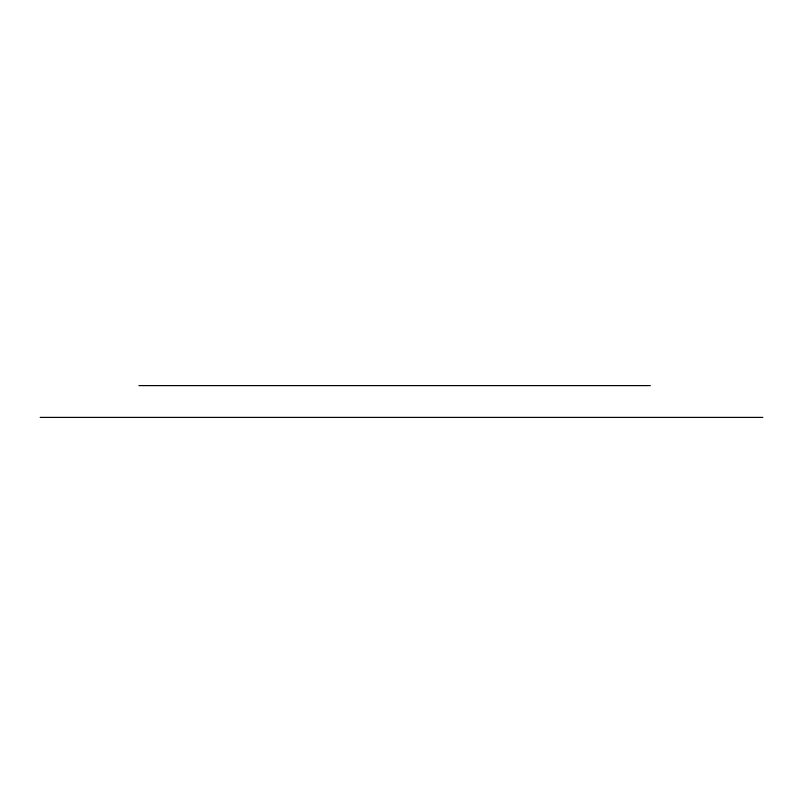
<?xml version="1.0" encoding="UTF-8"?>
<svg xmlns="http://www.w3.org/2000/svg" width="803" height="803" viewBox="0 0 803 803"><rect width="100%" height="100%" fill="white"/><g stroke="black" fill="none" stroke-linecap="round" stroke-linejoin="round"><path stroke-width="1.2" d="M138.889 385.601L650.34 385.601M40.15 417.399L762.85 417.399"/></g></svg>
